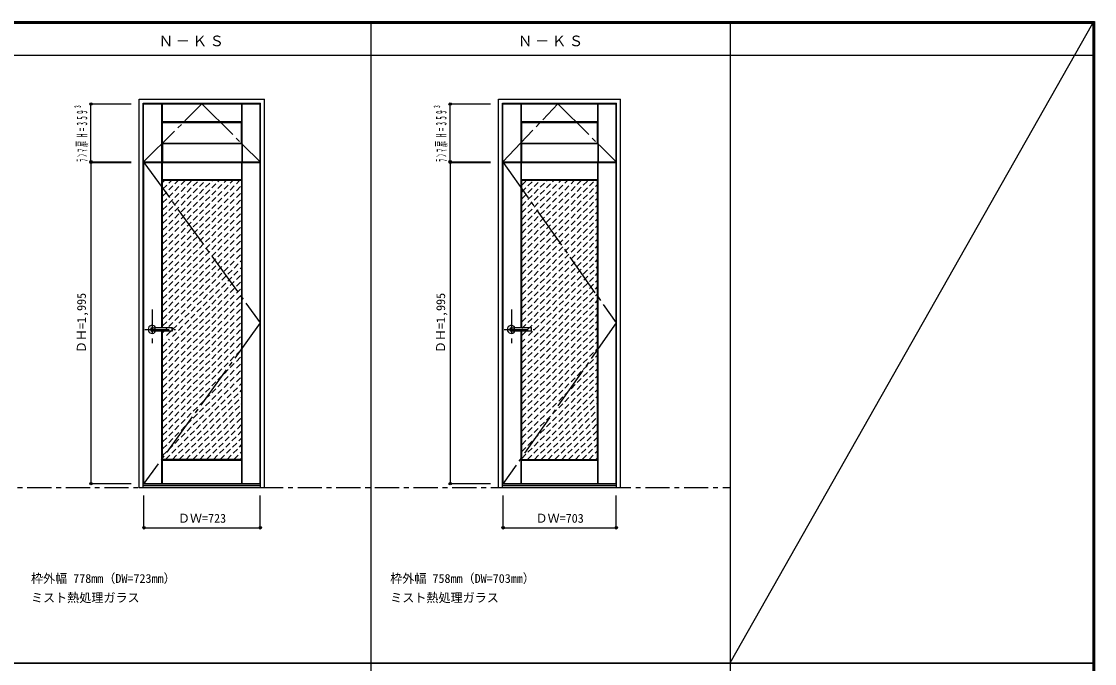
# Model space of a CAD drawing. Units: millimetres, scale not verified. Extents: x -6000 to 5700, y -4307 to 4175.
# Drawn here: x -966 to 5700, y 186 to 4175 of the extents above; entities that cross this region are included whole.
import ezdxf
from ezdxf.enums import TextEntityAlignment as Align

# ---------------------------------------------------------------- set-up
doc = ezdxf.new("R2010")
doc.units = ezdxf.units.MM
doc.header["$LTSCALE"] = 30
doc.header["$PDMODE"] = 32
doc.header["$PDSIZE"] = 15
for name, pattern in [('CHAIN1', [8, 5, -1, 1, -1]), ('CHAIN2', [12, 9, -1, 1, -1]), ('DASHED1', [1.8, 1.2, -0.6])]:
    doc.linetypes.add(name, pattern=pattern)
for name, color, linetype in [('0-1_通り芯', 4, 'CHAIN1'), ('0-2_扉', 3, 'Continuous'), ('0-3_仕上げ', 7, 'Continuous'), ('0-4_枠', 3, 'Continuous'), ('0-5_レバー', 3, 'Continuous'), ('0-7', 7, 'CHAIN2'), ('0-A_文字', 7, 'Continuous'), ('0-B_寸法', 4, 'Continuous'), ('0-C_ハッチ', 4, 'DASHED1'), ('F-1_枠', 6, 'Continuous'), ('F-A_文字', 7, 'Continuous')]:
    doc.layers.add(name, color=color, linetype=linetype)
doc.styles.add('ＭＳ ゴシック', font='')
doc.styles.get('ＭＳ ゴシック').set_extended_font_data('MS Gothic')

msp = doc.modelspace()

# ---------------------------------------------------------------- linework, layer by layer
at = {"layer": '0-1_通り芯'}
for p, q in [((-154.2, 2385.75), (-154.2, 2175.75)), ((2077.4, 2385.75), (2077.4, 2175.75)), ((-199.2, 2261.75), (-9.2, 2261.75)), ((2032.4, 2261.75), (2222.4, 2261.75))]:
    msp.add_line(p, q, dxfattribs=at)
at = {"layer": '0-1_通り芯', "color": 7}
msp.add_line((-5490, 1279.25), (3436.4, 1279.25), dxfattribs=at)
at = {"layer": '0-2_扉'}
for p, q in [((-206.7, 3303.25), (-206.7, 3662.25)), ((-206.7, 3662.25), (516.3, 3662.25)), ((2024.9, 3303.25), (2024.9, 3662.25)), ((2024.9, 3662.25), (2727.9, 3662.25)), ((517.8, 1304.25), (517.8, 3299.25)), ((2026.4, 1304.25), (2026.4, 3299.25)), ((2026.4, 3299.25), (2729.4, 3299.25)), ((2729.4, 1304.25), (2729.4, 3299.25)), ((-205.2, 1304.25), (517.8, 1304.25)), ((2026.4, 1304.25), (2729.4, 1304.25))]:
    msp.add_line(p, q, dxfattribs=at)
for points in [[(-206.7, 3303.25), (516.3, 3303.25), (516.3, 3662.25)], [(2024.9, 3303.25), (2727.9, 3303.25), (2727.9, 3662.25)], [(-205.2, 1304.25), (-205.2, 3299.25), (517.8, 3299.25)]]:
    msp.add_lwpolyline(points, dxfattribs=at)
at = {"layer": '0-3_仕上げ'}
for p, q in [((-93.2, 3303.25), (-93.2, 3662.25)), ((-91.7, 3549.75), (-91.7, 3662.25)), ((-90.2, 3551.25), (-90.2, 3662.25)), ((402.8, 3551.25), (402.8, 3662.25)), ((404.3, 3549.75), (404.3, 3662.25)), ((405.8, 3303.25), (405.8, 3662.25)), ((2138.4, 3303.25), (2138.4, 3662.25)), ((2139.9, 3549.75), (2139.9, 3662.25)), ((2141.4, 3551.25), (2141.4, 3662.25)), ((2614.4, 3551.25), (2614.4, 3662.25)), ((2615.9, 3549.75), (2615.9, 3662.25)), ((2617.4, 3303.25), (2617.4, 3662.25)), ((402.8, 3551.25), (-90.2, 3551.25)), ((2614.4, 3551.25), (2141.4, 3551.25)), ((-91.7, 3415.75), (-91.7, 3303.25)), ((-90.2, 3414.25), (-90.2, 3303.25)), ((402.8, 3414.25), (-90.2, 3414.25)), ((402.8, 3414.25), (402.8, 3303.25)), ((404.3, 3415.75), (404.3, 3303.25)), ((2139.9, 3415.75), (2139.9, 3303.25)), ((2141.4, 3414.25), (2141.4, 3303.25)), ((2614.4, 3414.25), (2141.4, 3414.25)), ((2614.4, 3414.25), (2614.4, 3303.25)), ((2615.9, 3415.75), (2615.9, 3303.25)), ((-93.2, 2273.25), (-93.2, 3299.25)), ((-91.7, 3189.25), (-91.7, 3299.25)), ((-90.2, 3190.75), (-90.2, 3299.25)), ((402.8, 3190.75), (402.8, 3299.25)), ((404.3, 3189.25), (404.3, 3299.25)), ((405.8, 1304.25), (405.8, 3299.25)), ((2138.4, 2273.25), (2138.4, 3299.25)), ((2141.4, 3190.75), (2141.4, 3299.25)), ((2614.4, 3190.75), (2614.4, 3299.25)), ((2617.4, 1304.25), (2617.4, 3299.25)), ((-90.2, 3190.75), (-91.7, 3189.25)), ((-89.2, 3186.75), (-91.7, 3189.25)), ((402.8, 3190.75), (-90.2, 3190.75)), ((401.8, 3186.75), (404.3, 3189.25)), ((402.8, 3190.75), (404.3, 3189.25)), ((2141.4, 3190.75), (2139.9, 3189.25)), ((2614.4, 3190.75), (2141.4, 3190.75)), ((2614.4, 3190.75), (2615.9, 3189.25)), ((-93.2, 1304.25), (-93.2, 2250.25)), ((2138.4, 1304.25), (2138.4, 2250.25)), ((-89.2, 1454.25), (-91.7, 1451.75)), ((-91.7, 1304.25), (-91.7, 1451.75)), ((-90.2, 1450.25), (402.8, 1450.25)), ((401.8, 1454.25), (404.3, 1451.75)), ((402.8, 1450.25), (404.3, 1451.75)), ((402.8, 1304.25), (402.8, 1450.25)), ((404.3, 1304.25), (404.3, 1451.75)), ((2142.4, 1454.25), (2139.9, 1451.75)), ((2141.4, 1450.25), (2139.9, 1451.75)), ((2139.9, 1304.25), (2139.9, 1451.75)), ((2141.4, 1304.25), (2141.4, 1450.25)), ((2141.4, 1450.25), (2614.4, 1450.25)), ((2613.4, 1454.25), (2615.9, 1451.75)), ((2614.4, 1450.25), (2615.9, 1451.75)), ((2614.4, 1304.25), (2614.4, 1450.25)), ((2615.9, 1304.25), (2615.9, 1451.75))]:
    msp.add_line(p, q, dxfattribs=at)
at = {"layer": '0-3_仕上げ', "color": 3}
for p, q in [((-89.2, 3418.25), (-89.2, 3547.25)), ((-89.2, 3547.25), (401.8, 3547.25)), ((401.8, 3418.25), (401.8, 3547.25)), ((2142.4, 3418.25), (2142.4, 3547.25)), ((2142.4, 3547.25), (2613.4, 3547.25)), ((2613.4, 3418.25), (2613.4, 3547.25)), ((-89.2, 3418.25), (401.8, 3418.25)), ((2142.4, 3418.25), (2613.4, 3418.25)), ((-89.2, 2273.25), (-89.2, 3186.75)), ((401.8, 3186.75), (-89.2, 3186.75)), ((401.8, 3186.75), (401.8, 1454.25)), ((2142.4, 2273.25), (2142.4, 3186.75)), ((2613.4, 3186.75), (2142.4, 3186.75)), ((2613.4, 1454.25), (2613.4, 3186.75)), ((-89.2, 1454.25), (-89.2, 2250.25)), ((2142.4, 1454.25), (2142.4, 2250.25)), ((401.8, 1454.25), (-89.2, 1454.25)), ((2142.4, 1454.25), (2613.4, 1454.25))]:
    msp.add_line(p, q, dxfattribs=at)
at = {"layer": '0-3_仕上げ'}
for points in [[(-90.2, 3551.25), (-91.7, 3549.75), (-89.2, 3547.25)], [(402.8, 3551.25), (404.3, 3549.75), (401.8, 3547.25)], [(2141.4, 3551.25), (2139.9, 3549.75), (2142.4, 3547.25)], [(2614.4, 3551.25), (2615.9, 3549.75), (2613.4, 3547.25)], [(-90.2, 3414.25), (-91.7, 3415.75), (-89.2, 3418.25)], [(402.8, 3414.25), (404.3, 3415.75), (401.8, 3418.25)], [(2141.4, 3414.25), (2139.9, 3415.75), (2142.4, 3418.25)], [(2614.4, 3414.25), (2615.9, 3415.75), (2613.4, 3418.25)], [(2142.4, 3186.75), (2139.9, 3189.25), (2139.9, 3299.25)], [(2613.4, 3186.75), (2615.9, 3189.25), (2615.9, 3299.25)], [(-90.2, 1304.25), (-90.2, 1450.25), (-91.7, 1451.75)]]:
    msp.add_lwpolyline(points, dxfattribs=at)
at = {"layer": '0-4_枠'}
for p, q in [((519.8, 1279.25), (519.8, 3667.25)), ((543.8, 1279.25), (543.8, 3691.25)), ((1997.4, 1279.25), (1997.4, 3691.25)), ((1997.4, 3691.25), (2755.4, 3691.25)), ((2021.4, 1279.25), (2021.4, 3667.25)), ((2021.4, 3667.25), (2731.4, 3667.25)), ((2731.4, 1279.25), (2731.4, 3667.25)), ((2755.4, 1279.25), (2755.4, 3691.25)), ((-234.2, 1279.25), (543.8, 1279.25)), ((-210.2, 1294.25), (519.8, 1294.25)), ((-210.2, 1291.25), (519.8, 1291.25)), ((1997.4, 1279.25), (2755.4, 1279.25)), ((2021.4, 1294.25), (2731.4, 1294.25)), ((2021.4, 1291.25), (2731.4, 1291.25))]:
    msp.add_line(p, q, dxfattribs=at)
for points in [[(-234.2, 1279.25), (-234.2, 3691.25), (543.8, 3691.25)], [(-210.2, 1279.25), (-210.2, 3667.25), (519.8, 3667.25)]]:
    msp.add_lwpolyline(points, dxfattribs=at)
at = {"layer": '0-5_レバー'}
for p, q in [((-154.2, 2271.25), (-135.2, 2271.25)), ((-135.2, 2272.25), (-134.2, 2273.25)), ((-135.2, 2251.25), (-135.2, 2272.25)), ((-134.2, 2273.25), (-30.2, 2273.25)), ((-29.2, 2272.25), (-30.2, 2273.25)), ((-29.2, 2251.25), (-29.2, 2272.25)), ((2077.4, 2271.25), (2096.4, 2271.25)), ((2096.4, 2272.25), (2097.4, 2273.25)), ((2096.4, 2251.25), (2096.4, 2272.25)), ((2097.4, 2273.25), (2201.4, 2273.25)), ((2202.4, 2272.25), (2201.4, 2273.25)), ((2202.4, 2251.25), (2202.4, 2272.25)), ((-154.2, 2252.25), (-135.2, 2252.25)), ((-135.2, 2251.25), (-134.2, 2250.25)), ((-30.2, 2250.25), (-134.2, 2250.25)), ((-29.2, 2251.25), (-30.2, 2250.25)), ((2077.4, 2252.25), (2096.4, 2252.25)), ((2096.4, 2251.25), (2097.4, 2250.25)), ((2201.4, 2250.25), (2097.4, 2250.25)), ((2202.4, 2251.25), (2201.4, 2250.25))]:
    msp.add_line(p, q, dxfattribs=at)
at = {"layer": '0-5_レバー', "color": 4}
for p, q in [((-134.2, 2250.25), (-134.2, 2273.25)), ((-30.2, 2273.25), (-30.2, 2250.25)), ((2097.4, 2250.25), (2097.4, 2273.25)), ((2201.4, 2273.25), (2201.4, 2250.25))]:
    msp.add_line(p, q, dxfattribs=at)
for centre, radius, start, end in [((-154.2, 2261.75), 24.55, 27.93255, 332.06745), ((-154.2, 2261.75), 11, 59.72736, 300.27264), ((2077.4, 2261.75), 24.55, 27.93255, 332.06745), ((2077.4, 2261.75), 11, 59.72736, 300.27264)]:
    msp.add_arc(centre, radius, start, end, dxfattribs=at)
at = {"layer": '0-5_レバー'}
for centre in [(-154.2, 2261.75), (2077.4, 2261.75)]:
    msp.add_arc(centre, 9.5, 90, 270, dxfattribs=at)
at = {"layer": '0-7'}
for p, q in [((-205.2, 3299.25), (517.8, 2301.75)), ((2026.4, 3299.25), (2729.4, 2301.75)), ((517.8, 2301.75), (-205.2, 1304.25)), ((2729.4, 2301.75), (2026.4, 1304.25))]:
    msp.add_line(p, q, dxfattribs=at)
for points in [[(-206.7, 3303.25), (154.8, 3662.25), (516.3, 3303.25)], [(2024.9, 3303.25), (2366.4, 3662.25), (2727.9, 3303.25)]]:
    msp.add_lwpolyline(points, dxfattribs=at)
at = {"layer": '0-B_寸法'}
for p, q in [((-534.2, 3303.25), (-534.2, 3662.25)), ((-534.2, 3662.25), (-284.2, 3662.25)), ((1697.4, 3303.25), (1697.4, 3662.25)), ((1697.4, 3662.25), (1947.4, 3662.25)), ((-534.2, 3303.25), (-284.2, 3303.25)), ((-534.2, 3299.25), (-284.2, 3299.25)), ((-534.2, 3299.25), (-534.2, 1304.25)), ((1697.4, 3303.25), (1947.4, 3303.25)), ((1697.4, 3299.25), (1947.4, 3299.25)), ((1697.4, 3299.25), (1697.4, 1304.25)), ((-534.2, 1304.25), (-284.2, 1304.25)), ((1697.4, 1304.25), (1947.4, 1304.25)), ((-205.2, 1029.25), (-205.2, 1229.25)), ((517.8, 1029.25), (517.8, 1229.25)), ((2026.4, 1029.25), (2026.4, 1229.25)), ((2729.4, 1029.25), (2729.4, 1229.25)), ((-205.2, 1029.25), (517.8, 1029.25)), ((2026.4, 1029.25), (2729.4, 1029.25))]:
    msp.add_line(p, q, dxfattribs=at)
at = {"layer": '0-B_寸法', "color": 7}
for p in [(-534.2, 3662.25), (1697.4, 3662.25), (-534.2, 3303.25), (-534.2, 3299.25), (1697.4, 3303.25), (1697.4, 3299.25), (-534.2, 1304.25), (1697.4, 1304.25), (-205.2, 1029.25), (517.8, 1029.25), (2026.4, 1029.25), (2729.4, 1029.25)]:
    msp.add_point(p, dxfattribs=at)
at = {"layer": '0-C_ハッチ'}
for p, q in [((-89.2, 3089.74), (7.81, 3186.75)), ((-89.2, 2707.9), (389.65, 3186.75)), ((-89.2, 2750.32), (347.23, 3186.75)), ((-89.2, 2792.75), (304.8, 3186.75)), ((-89.2, 2835.18), (262.37, 3186.75)), ((-89.2, 2877.6), (219.95, 3186.75)), ((-89.2, 2920.03), (177.52, 3186.75)), ((-89.2, 2962.46), (135.09, 3186.75)), ((-89.2, 3004.88), (92.67, 3186.75)), ((-89.2, 3047.31), (50.24, 3186.75)), ((-89.2, 3132.16), (-34.61, 3186.75)), ((-89.2, 3174.59), (-77.04, 3186.75)), ((-89.2, 2665.47), (401.8, 3156.47)), ((2142.4, 2733.33), (2595.82, 3186.75)), ((2142.4, 3072.74), (2256.41, 3186.75)), ((2142.4, 2775.75), (2553.4, 3186.75)), ((2142.4, 2818.18), (2510.97, 3186.75)), ((2142.4, 2860.6), (2468.55, 3186.75)), ((2142.4, 2903.03), (2426.12, 3186.75)), ((2142.4, 2945.46), (2383.69, 3186.75)), ((2142.4, 2987.88), (2341.27, 3186.75)), ((2142.4, 3030.31), (2298.84, 3186.75)), ((2142.4, 3115.16), (2213.99, 3186.75)), ((2142.4, 3157.59), (2171.56, 3186.75)), ((2142.4, 2690.9), (2613.4, 3161.9)), ((-89.2, 2623.05), (401.8, 3114.05)), ((-89.2, 2580.62), (401.8, 3071.62)), ((2142.4, 2648.47), (2613.4, 3119.47)), ((2142.4, 2606.05), (2613.4, 3077.05)), ((-89.2, 2538.19), (401.8, 3029.19)), ((2142.4, 2563.62), (2613.4, 3034.62)), ((-89.2, 2495.77), (401.8, 2986.77)), ((-89.2, 2453.34), (401.8, 2944.34)), ((2142.4, 2521.19), (2613.4, 2992.19)), ((2142.4, 2478.77), (2613.4, 2949.77)), ((-89.2, 2410.91), (401.8, 2901.91)), ((2142.4, 2436.34), (2613.4, 2907.34)), ((-89.2, 2368.49), (401.8, 2859.49)), ((-89.2, 2326.06), (401.8, 2817.06)), ((2142.4, 2393.91), (2613.4, 2864.91)), ((2142.4, 2351.49), (2613.4, 2822.49)), ((-89.2, 2283.63), (401.8, 2774.63)), ((2142.4, 2309.06), (2613.4, 2780.06)), ((2142.4, 2266.63), (2613.4, 2737.63)), ((-89.2, 2241.21), (401.8, 2732.21)), ((-64.73, 2223.25), (401.8, 2689.78)), ((2142.4, 2224.21), (2613.4, 2695.21)), ((-89.2, 2113.93), (401.8, 2604.93)), ((-28.2, 2217.35), (401.8, 2647.35)), ((2142.4, 2139.36), (2613.4, 2610.36)), ((2183.87, 2223.25), (2613.4, 2652.78)), ((-89.2, 2071.5), (401.8, 2562.5)), ((2142.4, 2096.93), (2613.4, 2567.93)), ((-89.2, 2029.08), (401.8, 2520.08)), ((-89.2, 1986.65), (401.8, 2477.65)), ((2142.4, 2054.5), (2613.4, 2525.5)), ((2142.4, 2012.08), (2613.4, 2483.08)), ((-89.2, 1944.22), (401.8, 2435.22)), ((2142.4, 1969.65), (2613.4, 2440.65)), ((-89.2, 1901.8), (401.8, 2392.8)), ((-89.2, 1859.37), (401.8, 2350.37)), ((2142.4, 1927.22), (2613.4, 2398.22)), ((2142.4, 1884.8), (2613.4, 2355.8)), ((-89.2, 1816.94), (401.8, 2307.94)), ((2142.4, 1842.37), (2613.4, 2313.37)), ((2142.4, 1799.94), (2613.4, 2270.94)), ((-89.2, 1774.52), (401.8, 2265.52)), ((-89.2, 1732.09), (401.8, 2223.09)), ((-89.2, 2156.35), (-45.31, 2200.25)), ((-89.2, 2198.78), (-87.73, 2200.25)), ((2142.4, 1757.52), (2613.4, 2228.52)), ((2142.4, 2181.78), (2160.87, 2200.25)), ((-89.2, 1689.66), (401.8, 2180.66)), ((-89.2, 1647.24), (401.8, 2138.24)), ((2142.4, 1715.09), (2613.4, 2186.09)), ((2142.4, 1672.67), (2613.4, 2143.67)), ((-89.2, 1604.81), (401.8, 2095.81)), ((2142.4, 1630.24), (2613.4, 2101.24)), ((-89.2, 1562.39), (401.8, 2053.39)), ((-89.2, 1519.96), (401.8, 2010.96)), ((2142.4, 1587.81), (2613.4, 2058.81)), ((2142.4, 1545.39), (2613.4, 2016.39)), ((-89.2, 1477.53), (401.8, 1968.53)), ((2142.4, 1502.96), (2613.4, 1973.96)), ((-70.06, 1454.25), (401.8, 1926.11)), ((-27.63, 1454.25), (401.8, 1883.68)), ((2142.4, 1460.53), (2613.4, 1931.53)), ((2178.54, 1454.25), (2613.4, 1889.11)), ((14.8, 1454.25), (401.8, 1841.25)), ((2220.97, 1454.25), (2613.4, 1846.68)), ((2263.4, 1454.25), (2613.4, 1804.25)), ((57.22, 1454.25), (401.8, 1798.83)), ((99.65, 1454.25), (401.8, 1756.4)), ((2305.82, 1454.25), (2613.4, 1761.83)), ((142.08, 1454.25), (401.8, 1713.97)), ((184.5, 1454.25), (401.8, 1671.55)), ((2348.25, 1454.25), (2613.4, 1719.4)), ((2390.68, 1454.25), (2613.4, 1676.97)), ((226.93, 1454.25), (401.8, 1629.12)), ((2433.1, 1454.25), (2613.4, 1634.55)), ((269.35, 1454.25), (401.8, 1586.69)), ((311.78, 1454.25), (401.8, 1544.27)), ((2475.53, 1454.25), (2613.4, 1592.12)), ((2517.95, 1454.25), (2613.4, 1549.7)), ((354.21, 1454.25), (401.8, 1501.84)), ((2560.38, 1454.25), (2613.4, 1507.27)), ((396.63, 1454.25), (401.8, 1459.42)), ((2602.81, 1454.25), (2613.4, 1464.84))]:
    msp.add_line(p, q, dxfattribs=at)
at = {"layer": 'F-1_枠'}
for p, q in [((-6000, 4175), (5700, 4175)), ((-6000, 4170), (5700, 4170)), ((-6000, 4165), (5700, 4165)), ((1204.8, 4175), (1204.8, -3790)), ((3436.4, 4175), (3436.4, -3790)), ((5690, 4175), (5690, -4205)), ((5695, 4175), (5695, -4205)), ((5700, 4175), (5700, -4205)), ((-6000, 3965), (5700, 3965)), ((-6000, 190.5), (5700, 190.5)), ((-6000, 187.5), (5700, 187.5))]:
    msp.add_line(p, q, dxfattribs=at)
at = {"layer": 'F-A_文字'}
msp.add_line((3436.4, 190.5), (5690, 4165), dxfattribs=at)

# ---------------------------------------------------------------- texts
at = {"layer": '0-A_文字', "style": 'ＭＳ ゴシック'}
for s, p in [('枠外幅 778mm（DW=723mm）', (-906.8, 670.5)), ('枠外幅 758mm（DW=703mm）', (1324.8, 670.5)), ('ミスト熱処理ガラス', (-906.8, 550.5)), ('ミスト熱処理ガラス', (1324.8, 550.5))]:
    msp.add_text(s, height=54.99, dxfattribs=at).set_placement(p, align=Align.BOTTOM_LEFT)
at = {"layer": '0-A_文字', "char_height": 65.98, "attachment_point": 7, "style": 'ＭＳ ゴシック'}
for insert in [(-113.5, 4020), (2118.1, 4020)]:
    msp.add_mtext('\\T1.17;Ｎ－ＫＳ', dxfattribs=dict(at, insert=insert))
at = {"layer": '0-B_寸法', "color": 7, "style": 'ＭＳ ゴシック'}
for p in [(-549.2, 2114.25), (1682.4, 2114.25)]:
    msp.add_text('ＤＨ=1,995', height=54.99, rotation=90, dxfattribs=at).set_placement(p, align=Align.BOTTOM_LEFT)
for s, p in [('ＤＷ=723', (5.8, 1044.25)), ('ＤＷ=703', (2227.4, 1044.25))]:
    msp.add_text(s, height=54.99, dxfattribs=at).set_placement(p, align=Align.BOTTOM_LEFT)
at = {"layer": '0-B_寸法', "color": 7, "char_height": 65.98, "attachment_point": 7, "rotation": 90, "style": 'ＭＳ ゴシック'}
for insert in [(-549.2, 3302.75), (1682.4, 3302.75)]:
    msp.add_mtext('\\T1.67;\\W0.4;ﾗﾝﾏ扉H=359³', dxfattribs=dict(at, insert=insert))

doc.saveas('drawing.dxf')
